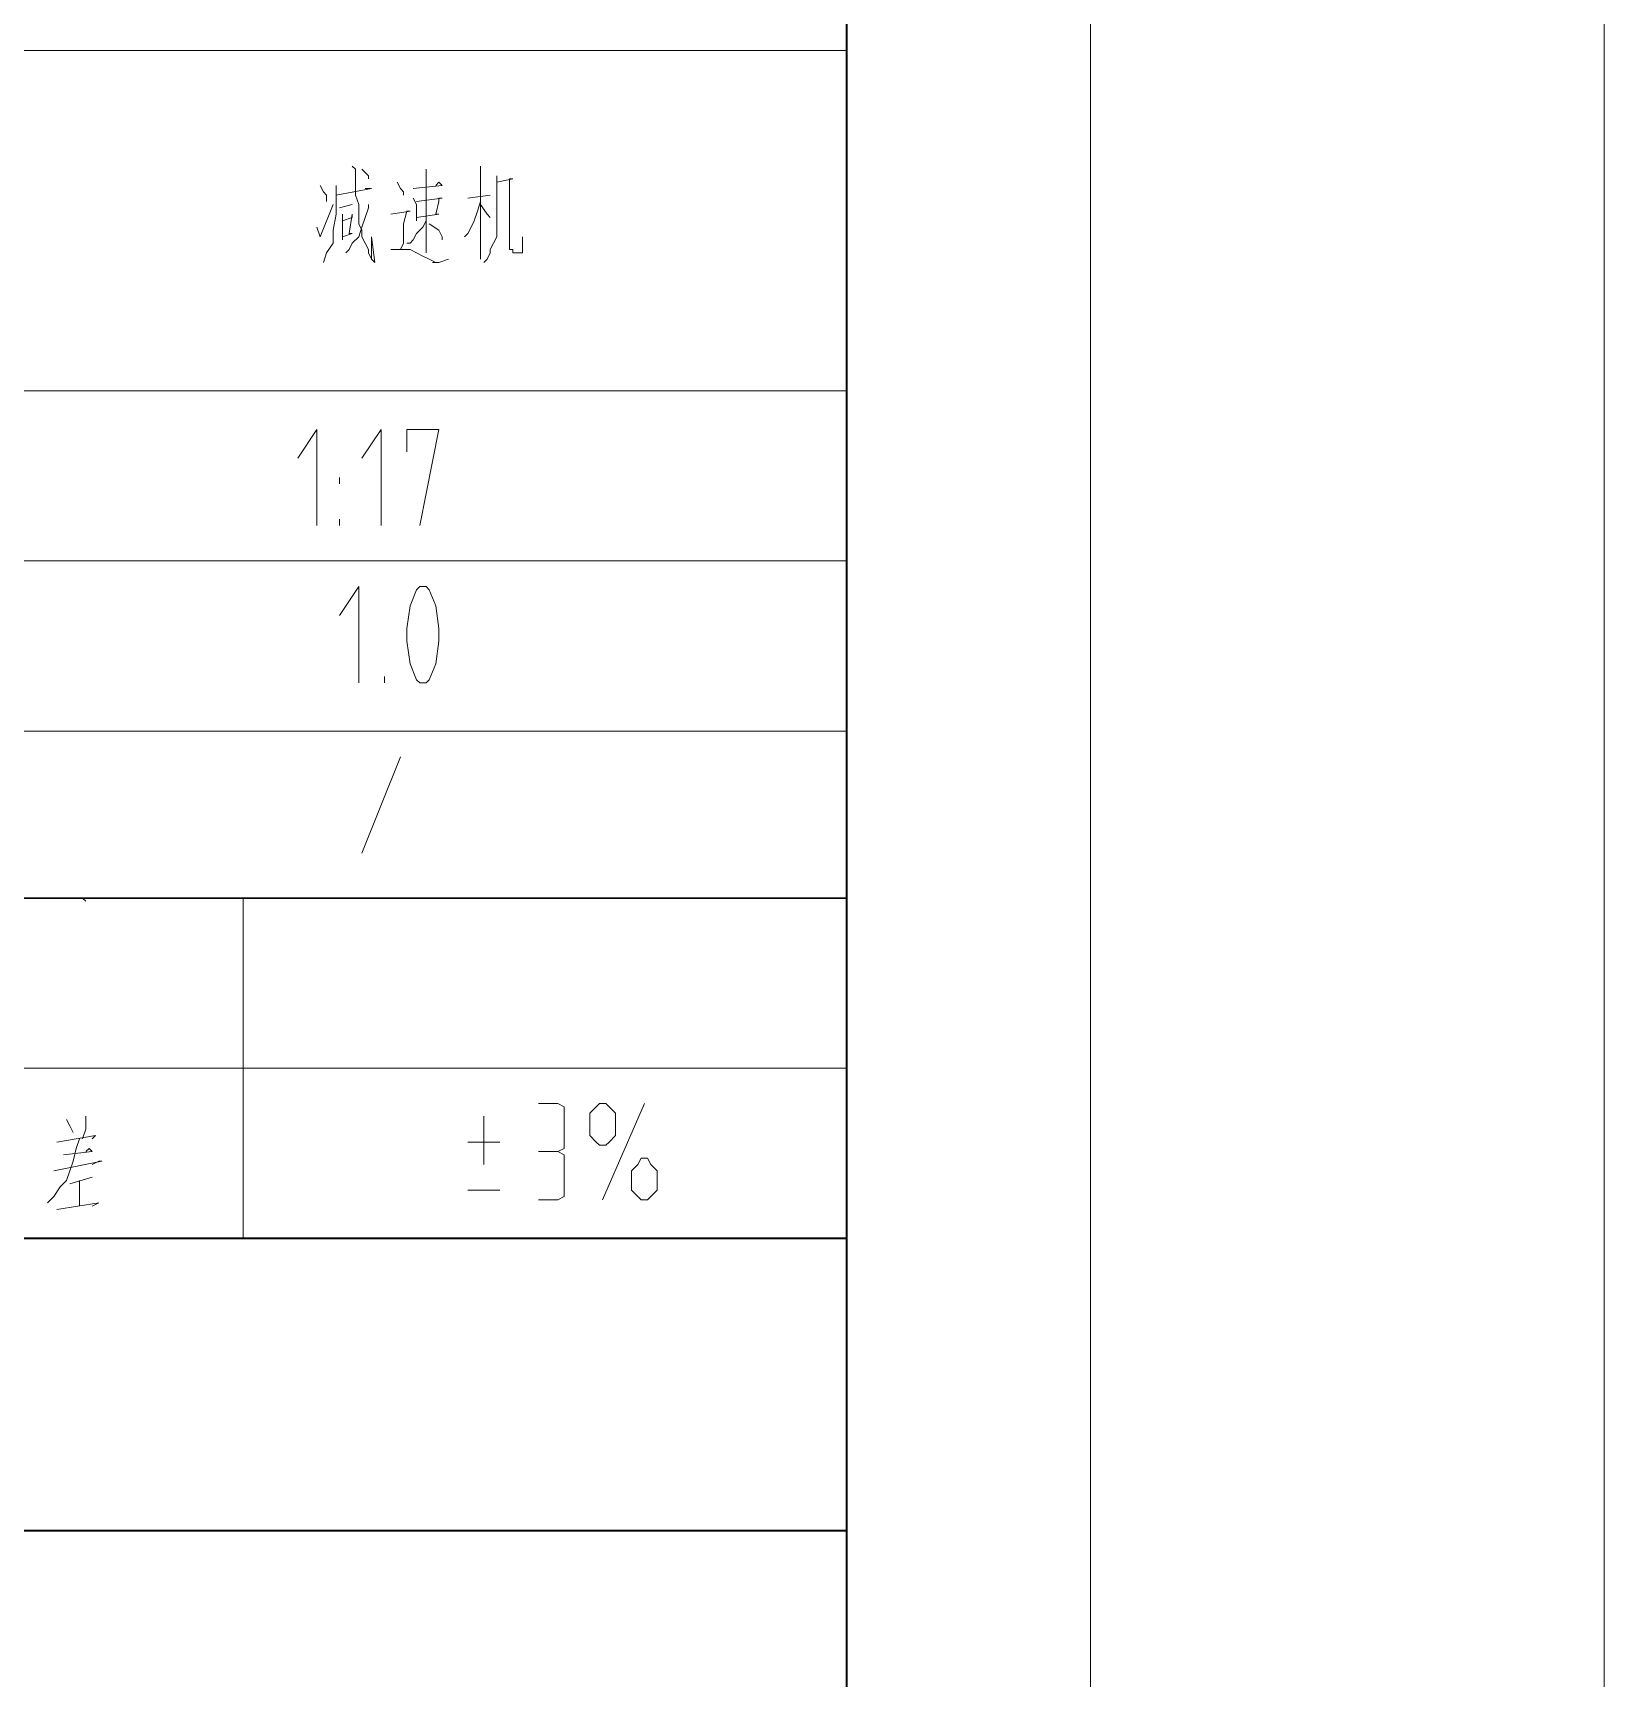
# Model space of a CAD drawing. Header units: inches. Extents: x 46040 to 48278, y -91226 to -88002.
# Drawn here: x 48042.6 to 48277.6, y -88529.6 to -88283.6 of the extents above; entities that cross this region are included whole.
import ezdxf

# ---------------------------------------------------------------- set-up
doc = ezdxf.new("R2010")
doc.units = ezdxf.units.IN
doc.layers.add('图层 1', color=7, linetype='Continuous')
doc.layers.add('轮廓线', color=7, linetype='Continuous')

msp = doc.modelspace()

# ---------------------------------------------------------------- linework, layer by layer
at = {"layer": '图层 1', "lineweight": 0}
msp.add_lwpolyline([(46039.835, -88001.65), (48277.593, -88001.65), (48277.593, -91226.291), (46039.835, -91226.291), (46039.835, -88001.65)], dxfattribs=at)
at = {"layer": '轮廓线', "lineweight": 18}
for points in [[(48200.796, -88003.568), (48200.796, -91059.248)], [(47885.913, -88286.289), (48164.316, -88286.289)], [(48090.394, -88303.568), (48090.874, -88304.049), (48090.874, -88306.93), (48090.874, -88307.889), (48091.355, -88309.33), (48091.355, -88310.289), (48091.355, -88311.25), (48091.355, -88312.209), (48091.835, -88313.17), (48091.835, -88314.129), (48092.316, -88315.09), (48092.796, -88316.049), (48092.796, -88316.529), (48093.276, -88317.49), (48093.753, -88317.969), (48093.276, -88314.129), (48093.276, -88317.49)], [(48091.835, -88304.049), (48092.796, -88305.01), (48092.796, -88305.49)], [(48101.433, -88304.049), (48101.433, -88304.529), (48101.433, -88316.529), (48101.433, -88315.568), (48101.433, -88314.609)], [(48109.593, -88303.568), (48109.593, -88304.529), (48109.593, -88317.49), (48109.593, -88316.529), (48109.593, -88315.568)], [(48085.593, -88306.449), (48086.073, -88307.41), (48086.554, -88307.889), (48086.554, -88308.849)], [(48087.995, -88306.449), (48087.995, -88307.889), (48087.995, -88310.769), (48087.515, -88313.17), (48087.515, -88315.09), (48086.554, -88316.529), (48086.073, -88317.969)], [(48097.116, -88305.969), (48097.116, -88305.969), (48097.593, -88306.93), (48098.073, -88307.41), (48098.073, -88307.889)], [(48099.515, -88306.93), (48103.835, -88306.449), (48103.355, -88305.969), (48102.874, -88306.449)], [(48111.995, -88305.01), (48111.995, -88306.449), (48111.995, -88308.849), (48111.995, -88310.289), (48111.995, -88311.728), (48111.995, -88312.689), (48111.995, -88314.129), (48111.515, -88315.09), (48111.034, -88316.049), (48111.034, -88316.529), (48110.554, -88317.49), (48110.073, -88317.969)], [(48087.995, -88307.889), (48093.276, -88306.93), (48092.796, -88306.93), (48092.316, -88306.93)], [(48099.515, -88308.369), (48099.995, -88309.33), (48099.995, -88310.289), (48099.995, -88311.728)], [(48099.995, -88308.849), (48103.835, -88308.369), (48103.355, -88308.369), (48103.355, -88308.849), (48102.874, -88310.769), (48103.355, -88310.769), (48099.995, -88311.25)], [(48109.593, -88308.849), (48109.116, -88310.289), (48108.636, -88311.728), (48108.155, -88312.689), (48107.675, -88313.65), (48107.194, -88314.129)], [(48107.675, -88308.369), (48111.034, -88307.889)], [(48085.116, -88312.689), (48085.593, -88314.129), (48087.515, -88309.33)], [(48090.394, -88309.33), (48088.476, -88309.808)], [(48088.956, -88310.769), (48088.956, -88314.609), (48088.956, -88314.129), (48090.394, -88313.65), (48089.913, -88313.65), (48090.394, -88310.769), (48090.394, -88311.25), (48088.956, -88311.728)], [(48092.796, -88309.33), (48092.796, -88309.808), (48092.316, -88311.25), (48091.835, -88312.689), (48091.355, -88314.129), (48090.394, -88315.09), (48089.913, -88316.049), (48089.433, -88316.529)], [(48096.155, -88310.769), (48096.155, -88310.769), (48099.034, -88310.289), (48098.554, -88310.289), (48098.073, -88312.209), (48098.073, -88312.689), (48098.073, -88313.17), (48098.073, -88313.65), (48098.073, -88314.129), (48098.073, -88314.609), (48098.073, -88315.09), (48097.593, -88316.049)], [(48109.593, -88309.33), (48110.554, -88310.769), (48111.034, -88311.25)], [(48101.433, -88311.728), (48100.956, -88312.689), (48099.995, -88313.65), (48099.515, -88314.609), (48099.034, -88315.09), (48098.554, -88315.09)], [(48101.913, -88312.209), (48103.355, -88313.17), (48103.835, -88314.129), (48103.835, -88314.609)], [(47922.394, -88337.17), (48164.316, -88337.17)], [(48085.116, -88357.33), (48085.116, -88342.93), (48082.233, -88347.25)], [(48094.714, -88357.33), (48094.714, -88342.93), (48091.835, -88347.25)], [(48098.554, -88346.289), (48098.554, -88342.93), (48103.355, -88342.93), (48100.476, -88357.33)], [(48088.476, -88351.09), (48088.476, -88350.129)], [(48088.476, -88357.33), (48088.476, -88356.369)], [(47885.913, -88362.609), (48164.316, -88362.609)], [(48091.355, -88380.849), (48091.355, -88366.449), (48088.476, -88370.769)], [(48101.433, -88380.849), (48101.913, -88380.369), (48102.874, -88377.969), (48103.355, -88374.609), (48103.355, -88372.689), (48102.874, -88369.33), (48101.913, -88366.93), (48101.433, -88366.449), (48100.476, -88366.449), (48099.995, -88366.93), (48099.034, -88369.33), (48098.554, -88372.689), (48098.554, -88374.609), (48099.034, -88377.969), (48099.995, -88380.369), (48100.476, -88380.849), (48101.433, -88380.849)], [(48095.194, -88380.849), (48095.194, -88379.889)], [(47511.995, -88388.049), (48164.316, -88388.049)], [(48091.835, -88406.289), (48097.593, -88391.889)], [(47511.995, -88413.01), (48164.316, -88413.01)], [(47511.995, -88413.01), (48164.316, -88413.01)], [(47511.995, -88413.01), (48164.316, -88413.01)], [(48050.073, -88413.01), (48050.554, -88413.49)], [(48074.073, -88413.01), (48074.073, -88463.889)], [(48029.433, -88438.449), (48137.433, -88438.449)], [(48043.355, -88438.449), (48164.316, -88438.449)], [(48118.233, -88443.728), (48121.116, -88443.728), (48122.073, -88444.209), (48122.073, -88446.129), (48122.073, -88449.01), (48122.073, -88450.449), (48121.116, -88450.93), (48122.073, -88451.41), (48122.073, -88453.33), (48122.073, -88456.209), (48122.073, -88457.65), (48121.116, -88458.129), (48118.233, -88458.129)], [(48125.913, -88447.568), (48125.913, -88446.609), (48125.913, -88445.17), (48126.874, -88444.209), (48127.355, -88443.728), (48128.316, -88443.728), (48128.796, -88444.209), (48129.753, -88445.17), (48129.753, -88446.609), (48129.753, -88447.568), (48129.753, -88448.529), (48128.796, -88449.49), (48128.316, -88449.969), (48127.355, -88449.969), (48126.874, -88449.49), (48125.913, -88448.529), (48125.913, -88447.568)], [(48127.835, -88458.129), (48134.073, -88443.728)], [(48047.675, -88446.129), (48048.155, -88447.09), (48048.636, -88448.049)], [(48050.554, -88445.65), (48050.554, -88447.568), (48050.073, -88449.01)], [(48110.073, -88452.849), (48110.073, -88445.65)], [(48049.593, -88449.01), (48049.116, -88450.449), (48048.636, -88452.369), (48048.155, -88453.808), (48047.675, -88455.25), (48046.714, -88456.209), (48045.753, -88457.65), (48044.796, -88458.609)], [(48046.233, -88449.49), (48051.995, -88448.529), (48051.515, -88449.01)], [(48047.194, -88451.41), (48051.515, -88450.93), (48051.034, -88450.449), (48050.554, -88450.93)], [(48107.675, -88449.49), (48112.476, -88449.49)], [(48118.233, -88450.93), (48121.116, -88450.93)], [(48045.753, -88453.808), (48052.956, -88452.369), (48052.476, -88452.369), (48051.515, -88452.849)], [(48132.155, -88455.728), (48132.155, -88454.769), (48132.155, -88453.808), (48133.116, -88452.849), (48133.593, -88451.889), (48134.554, -88451.889), (48135.034, -88452.849), (48135.995, -88453.808), (48135.995, -88454.769), (48135.995, -88455.728), (48135.995, -88456.689), (48135.034, -88457.65), (48134.554, -88458.129), (48133.593, -88458.129), (48133.116, -88457.65), (48132.155, -88456.689), (48132.155, -88455.728)], [(48048.155, -88455.728), (48051.515, -88454.769)], [(48049.593, -88455.25), (48049.593, -88459.09)], [(48046.233, -88459.568), (48052.476, -88458.609), (48051.515, -88459.09)], [(48107.675, -88456.689), (48112.476, -88456.689)], [(47511.995, -88507.568), (48164.316, -88507.568)]]:
    msp.add_lwpolyline(points, dxfattribs=at)
at = {"layer": '轮廓线', "lineweight": 35}
for points in [[(48164.316, -88039.568), (48164.316, -91022.767)], [(47511.995, -88463.889), (48164.316, -88463.889)], [(47511.995, -88507.568), (48164.316, -88507.568)]]:
    msp.add_lwpolyline(points, dxfattribs=at)
at = {"layer": '轮廓线', "lineweight": 30}
msp.add_lwpolyline([(47511.995, -88413.01), (48164.316, -88413.01)], dxfattribs=at)
msp.add_lwpolyline([(47511.995, -88413.01), (48164.316, -88413.01)], dxfattribs=at)
msp.add_lwpolyline([(47511.995, -88413.01), (48164.316, -88413.01)], dxfattribs=at)
at = {"layer": '轮廓线', "lineweight": 18}
for points, knots in [([(48111.995, -88305.969), (48111.995, -88305.969), (48114.394, -88305.49), (48114.394, -88305.49), (48114.394, -88305.49), (48113.913, -88305.49), (48113.913, -88305.49), (48113.913, -88305.49), (48113.913, -88311.728), (48113.913, -88311.728), (48113.913, -88311.728), (48113.913, -88313.17), (48113.913, -88313.17), (48113.913, -88313.17), (48113.913, -88314.609), (48113.913, -88314.609), (48113.913, -88314.609), (48113.913, -88315.568), (48113.913, -88315.568), (48113.913, -88315.568), (48113.913, -88316.049), (48113.913, -88316.049), (48113.913, -88316.049), (48114.394, -88316.049), (48114.394, -88316.049), (48114.394, -88316.049), (48114.394, -88316.529), (48114.394, -88316.529), (48114.394, -88316.529), (48114.874, -88316.529), (48114.874, -88316.529), (48114.874, -88316.529), (48115.835, -88316.529), (48115.835, -88316.529), (48115.835, -88316.529), (48115.835, -88314.129), (48115.835, -88314.129), (48115.835, -88314.129), (48115.835, -88316.529), (48115.835, -88316.529), (48115.835, -88316.529), (48115.355, -88316.529), (48115.355, -88316.529)], [0, 0, 0, 0, 1, 1, 1, 2, 2, 2, 3, 3, 3, 4, 4, 4, 5, 5, 5, 6, 6, 6, 7, 7, 7, 8, 8, 8, 9, 9, 9, 10, 10, 10, 11, 11, 11, 12, 12, 12, 13, 13, 13, 14, 14, 14, 14]), ([(48096.155, -88316.049), (48096.155, -88316.049), (48097.116, -88316.049), (48097.116, -88316.049), (48097.116, -88316.049), (48097.593, -88316.049), (48097.593, -88316.049), (48097.593, -88316.049), (48099.034, -88316.049), (48099.034, -88316.049), (48099.034, -88316.049), (48099.995, -88316.529), (48099.995, -88316.529), (48099.995, -88316.529), (48100.956, -88317.01), (48100.956, -88317.01), (48100.956, -88317.01), (48101.913, -88317.49), (48101.913, -88317.49), (48101.913, -88317.49), (48102.874, -88317.969), (48102.874, -88317.969), (48102.874, -88317.969), (48103.355, -88317.969), (48103.355, -88317.969), (48103.355, -88317.969), (48104.796, -88317.49), (48104.796, -88317.49), (48104.796, -88317.49), (48103.355, -88317.969), (48103.355, -88317.969), (48103.355, -88317.969), (48102.394, -88317.969), (48102.394, -88317.969)], [0, 0, 0, 0, 1, 1, 1, 2, 2, 2, 3, 3, 3, 4, 4, 4, 5, 5, 5, 6, 6, 6, 7, 7, 7, 8, 8, 8, 9, 9, 9, 10, 10, 10, 11, 11, 11, 11])]:
    msp.add_open_spline(points, degree=3, knots=knots, dxfattribs=at)

doc.saveas('drawing.dxf')
